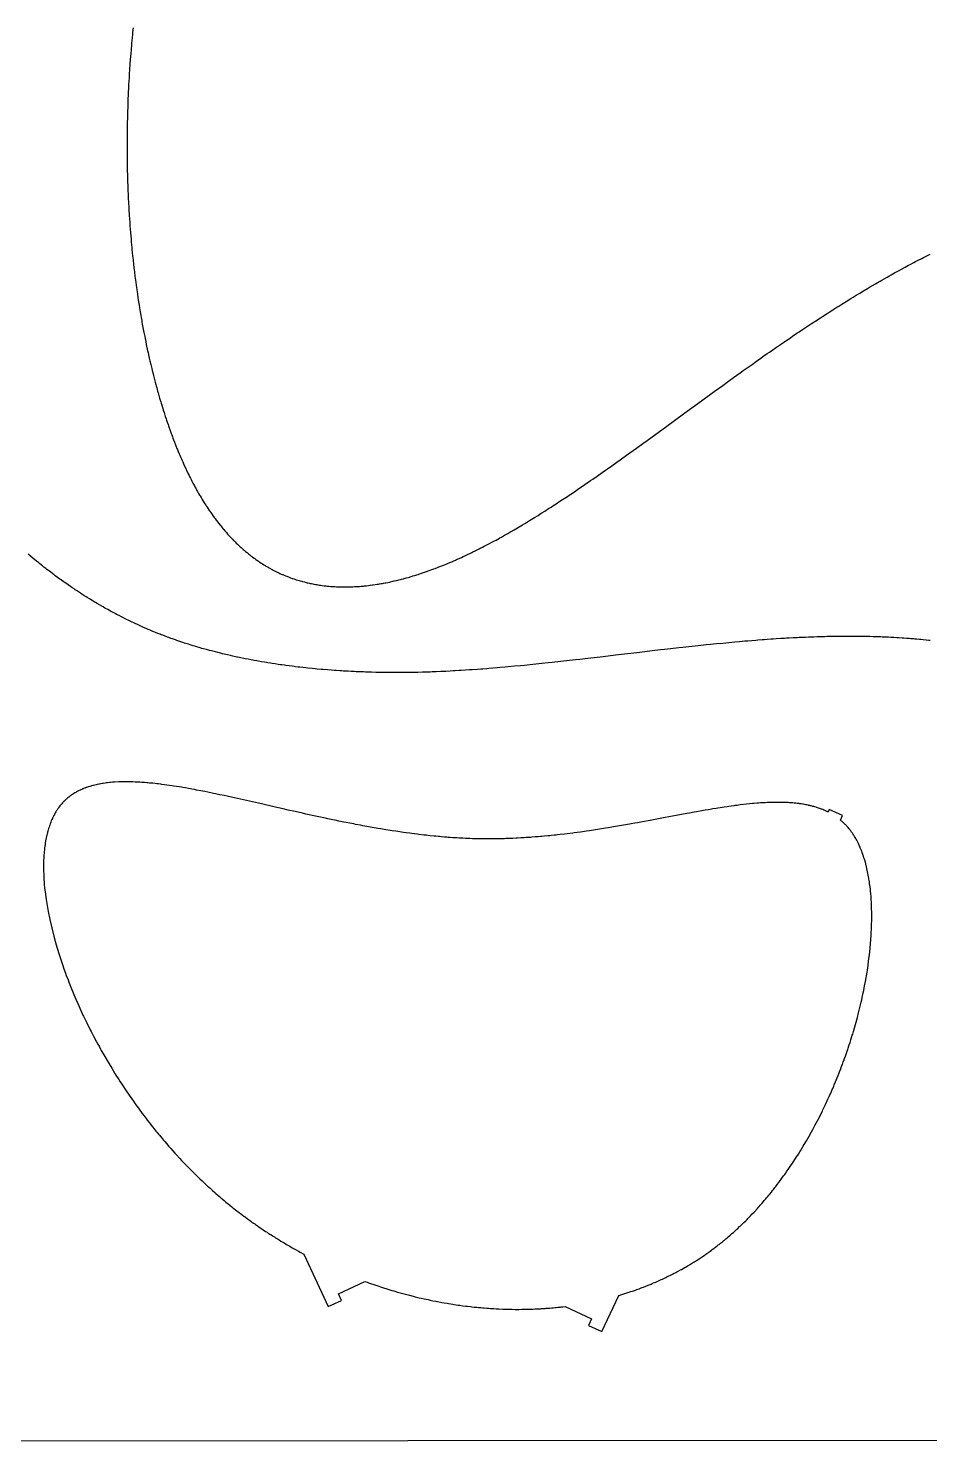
# Model space of a CAD drawing. Header units: metres. Extents: x -17 to 108, y -1 to 249.
# Drawn here: x 8.8 to 45.7, y 52 to 109.9 of the extents above; entities that cross this region are included whole.
import ezdxf

# ---------------------------------------------------------------- set-up
doc = ezdxf.new("R2010")
doc.units = ezdxf.units.M
doc.header["$MEASUREMENT"] = 0

msp = doc.modelspace()

# ---------------------------------------------------------------- linework, layer by layer
at = {"flags": 128}
for points in [[(13.078113, 109.944087), (13.070889, 109.872305), (13.056755, 109.728684), (13.049844, 109.656846), (13.039674, 109.549053), (13.02648, 109.405264), (13.02004, 109.333341), (13.010577, 109.225421), (12.996827, 109.063462), (12.981221, 108.871387), (12.9737, 108.775299), (12.962771, 108.631103), (12.952267, 108.486831), (12.947175, 108.414667), (12.93731, 108.27028), (12.932537, 108.198058), (12.92558, 108.089689), (12.916678, 107.94513), (12.912388, 107.872822), (12.906155, 107.764323), (12.897261, 107.601493), (12.888218, 107.42448), (12.88394, 107.33593), (12.877828, 107.20305), (12.869349, 107.003607), (12.861699, 106.804015), (12.858187, 106.704162), (12.85179, 106.504346), (12.848906, 106.404381), (12.844976, 106.254363), (12.840475, 106.054206), (12.838543, 105.95407), (12.836044, 105.803795), (12.834026, 105.653434), (12.833197, 105.578221), (12.832749, 105.532059), (12.831657, 105.390235), (12.831273, 105.319337), (12.830901, 105.213008), (12.830799, 105.053552), (12.831249, 104.894143), (12.83168, 104.814456), (12.832958, 104.655118), (12.833805, 104.575466), (12.835335, 104.456011), (12.837863, 104.296778), (12.839336, 104.21718), (12.841807, 104.097804), (12.846104, 103.918791), (12.851563, 103.724882), (12.854607, 103.627953), (12.859567, 103.482595), (12.865001, 103.337276), (12.867897, 103.264632), (12.874048, 103.119374), (12.877302, 103.046761), (12.882409, 102.937859), (12.889641, 102.792693), (12.893437, 102.720126), (12.899359, 102.611294), (12.908755, 102.448089), (12.917625, 102.303062), (12.922243, 102.230565), (12.929401, 102.121838), (12.940659, 101.958791), (12.952543, 101.795798), (12.958722, 101.714322), (12.974, 101.521246), (12.981975, 101.424737), (12.994359, 101.280009), (13.007252, 101.135324), (13.01389, 101.062997), (13.027553, 100.918378), (13.034578, 100.846085), (13.045359, 100.737665), (13.06019, 100.593145), (13.067802, 100.520902), (13.079466, 100.412557), (13.097521, 100.250088), (13.114134, 100.105719), (13.122641, 100.033552), (13.135655, 99.925323), (13.155747, 99.763027), (13.176531, 99.60079), (13.187184, 99.519693), (13.206555, 99.375559), (13.21645, 99.303509), (13.231556, 99.195457), (13.254811, 99.03343), (13.278787, 98.871464), (13.291048, 98.790504), (13.313299, 98.646614), (13.324644, 98.574688), (13.341936, 98.466822), (13.368501, 98.305075), (13.395824, 98.143393), (13.409773, 98.062576), (13.431059, 97.941382), (13.441866, 97.880799), (13.458284, 97.789941), (13.483378, 97.653696), (13.509041, 97.5175), (13.522087, 97.449422), (13.554457, 97.283713), (13.570953, 97.200957), (13.596089, 97.076946), (13.621699, 96.953086), (13.634684, 96.891212), (13.661014, 96.76758), (13.674361, 96.705821), (13.694609, 96.613254), (13.726282, 96.471101), (13.742366, 96.400102), (13.766803, 96.293703), (13.804168, 96.134329), (13.829555, 96.02823), (13.842394, 95.975226), (13.861833, 95.895778), (13.896937, 95.754709), (13.914752, 95.684258), (13.941808, 95.578687), (13.969268, 95.473243), (13.983151, 95.420569), (14.011224, 95.31532), (14.025417, 95.262744), (14.0469, 95.183942), (14.085679, 95.044035), (14.105353, 94.974171), (14.135223, 94.86949), (14.165531, 94.764946), (14.18085, 94.712727), (14.211823, 94.608394), (14.227479, 94.55628), (14.251175, 94.478178), (14.293939, 94.339531), (14.315631, 94.270305), (14.348564, 94.166592), (14.381976, 94.06303), (14.398864, 94.011306), (14.433009, 93.907976), (14.450268, 93.856369), (14.47639, 93.779034), (14.511665, 93.676061), (14.529495, 93.624635), (14.556485, 93.547574), (14.59753, 93.432159), (14.639259, 93.31696), (14.660384, 93.259444), (14.694128, 93.168667), (14.711168, 93.123332), (14.73694, 93.055396), (14.776086, 92.953647), (14.815827, 92.852085), (14.835925, 92.801376), (14.876582, 92.700104), (14.897145, 92.649543), (14.928286, 92.573794), (14.97037, 92.472973), (14.991658, 92.42264), (15.023901, 92.34724), (15.056525, 92.27196), (15.072981, 92.234365), (15.11114, 92.148154), (15.130416, 92.105111), (15.159578, 92.040624), (15.203892, 91.944075), (15.248904, 91.847746), (15.271677, 91.799666), (15.317767, 91.703678), (15.317767, 91.703678), (15.341088, 91.655772), (15.376421, 91.584023), (15.410567, 91.515619), (15.427771, 91.481501), (15.453741, 91.430429), (15.493071, 91.35406), (15.532857, 91.277983), (15.552923, 91.240055), (15.593407, 91.164425), (15.613826, 91.126724), (15.644678, 91.070315), (15.680112, 91.006347), (15.697962, 90.974449), (15.724906, 90.92671), (15.765705, 90.855347), (15.80697, 90.784283), (15.82778, 90.748866), (15.865072, 90.68609), (15.88386, 90.654794), (15.912225, 90.607966), (15.955183, 90.537989), (15.998644, 90.468334), (16.020565, 90.433629), (16.059854, 90.372135), (16.079653, 90.341488), (16.109546, 90.295641), (16.15483, 90.227156), (16.200656, 90.159019), (16.223775, 90.125082), (16.265219, 90.064971), (16.286108, 90.035022), (16.317652, 89.990235), (16.365449, 89.923362), (16.413832, 89.856866), (16.438247, 89.823761), (16.48294, 89.763928), (16.505476, 89.734133), (16.539518, 89.689594), (16.591126, 89.623135), (16.643401, 89.557103), (16.669792, 89.52425), (16.72309, 89.458873), (16.75, 89.426353), (16.790697, 89.377783), (16.798215, 89.368891), (16.84398, 89.315292), (16.867005, 89.288668), (16.901723, 89.248953), (16.954208, 89.18988), (17.007187, 89.131414), (17.033864, 89.10241), (17.087593, 89.044864), (17.114648, 89.016324), (17.155469, 88.973807), (17.200677, 88.927476), (17.223413, 88.904472), (17.257683, 88.87017), (17.309463, 88.819178), (17.361699, 88.768743), (17.38799, 88.743737), (17.440917, 88.694151), (17.467556, 88.669572), (17.507734, 88.632973), (17.561718, 88.584681), (17.588888, 88.560755), (17.629869, 88.52514), (17.671122, 88.489859), (17.69185, 88.472343), (17.747463, 88.426048), (17.775454, 88.403127), (17.817672, 88.36903), (17.860172, 88.335277), (17.881528, 88.318531), (17.924452, 88.2853), (17.946022, 88.268815), (17.978512, 88.244255), (18.036672, 88.201084), (18.065947, 88.179736), (18.110104, 88.148016), (18.154557, 88.116658), (18.176895, 88.101116), (18.221796, 88.070307), (18.24436, 88.055042), (18.278347, 88.032317), (18.326471, 88.00069), (18.350661, 87.985034), (18.387108, 87.961747), (18.442143, 87.927264), (18.49762, 87.893323), (18.525525, 87.876558), (18.581673, 87.843439), (18.609917, 87.827088), (18.652495, 87.802822), (18.709667, 87.770959), (18.738426, 87.75524), (18.781782, 87.731928), (18.825401, 87.708938), (18.84731, 87.697565), (18.852508, 87.694883), (18.879686, 87.680969), (18.934175, 87.653601), (18.988842, 87.626846), (19.025385, 87.609349), (19.049791, 87.597835), (19.098708, 87.575167), (19.153905, 87.550238), (19.190801, 87.533954), (19.215442, 87.523247), (19.264826, 87.502189), (19.301955, 87.486706), (19.32675, 87.476532), (19.376444, 87.456538), (19.401341, 87.446717), (19.45124, 87.427427), (19.501273, 87.408604), (19.534705, 87.396315), (19.601747, 87.372356), (19.627486, 87.363399), (19.679069, 87.345845), (19.730792, 87.328772), (19.765351, 87.317656), (19.834654, 87.296061), (19.886792, 87.28042), (19.921628, 87.270257), (19.991482, 87.250561), (20.0265, 87.241027), (20.096719, 87.222586), (20.167179, 87.204977), (20.214287, 87.193699), (20.245751, 87.186384), (20.308821, 87.172243), (20.335902, 87.166382), (20.390168, 87.155019), (20.444571, 87.144129), (20.480916, 87.137132), (20.553789, 87.123766), (20.608604, 87.11429), (20.645222, 87.108233), (20.71864, 87.096742), (20.755439, 87.091306), (20.829217, 87.081053), (20.903234, 87.071622), (20.952712, 87.065789), (20.985755, 87.062102), (21.051982, 87.055209), (21.063606, 87.054067), (21.102345, 87.050408), (21.179771, 87.043759), (21.257132, 87.037993), (21.30867, 87.034632), (21.343012, 87.032603), (21.41166, 87.02905), (21.452824, 87.027237), (21.480258, 87.02616), (21.535101, 87.024319), (21.562511, 87.023555), (21.617308, 87.022334), (21.672075, 87.02152), (21.70857, 87.021202), (21.781519, 87.021096), (21.82253, 87.021345), (21.904503, 87.022501), (21.986411, 87.024522), (22.040981, 87.026343), (22.077346, 87.027765), (22.150038, 87.031105), (22.190906, 87.033271), (22.272596, 87.038214), (22.354226, 87.043964), (22.408613, 87.04824), (22.444856, 87.051285), (22.517309, 87.057836), (22.558043, 87.06179), (22.639469, 87.070269), (22.720839, 87.079503), (22.775055, 87.086073), (22.811185, 87.090635), (22.883413, 87.100192), (22.924023, 87.105819), (23.005201, 87.117611), (23.086327, 87.13011), (23.140382, 87.138832), (23.176406, 87.144817), (23.248424, 87.157195), (23.301567, 87.166678), (23.336983, 87.173162), (23.407788, 87.186513), (23.443176, 87.19338), (23.513925, 87.20749), (23.584636, 87.2221), (23.631757, 87.232114), (23.72595, 87.252794), (23.737299, 87.255344), (23.783909, 87.265952), (23.876893, 87.287746), (23.969569, 87.310299), (24.031186, 87.325747), (24.072191, 87.336227), (24.072191, 87.336227), (24.154026, 87.357614), (24.193756, 87.368222), (24.273055, 87.389832), (24.352145, 87.411961), (24.404756, 87.426996), (24.43978, 87.437144), (24.509708, 87.457735), (24.548974, 87.469489), (24.627357, 87.49336), (24.705546, 87.517711), (24.757565, 87.534208), (24.861353, 87.567822), (24.900188, 87.580637), (24.977721, 87.606607), (25.055072, 87.633023), (25.106541, 87.650879), (25.209244, 87.687168), (25.247679, 87.700972), (25.324419, 87.728898), (25.400989, 87.757242), (25.451944, 87.776367), (25.553633, 87.815158), (25.610706, 87.837292), (25.648704, 87.852172), (25.724583, 87.882224), (25.762463, 87.897395), (25.838108, 87.928024), (25.9136, 87.959028), (25.963845, 87.979903), (26.064139, 88.022137), (26.139191, 88.05423), (26.189146, 88.07582), (26.288869, 88.119462), (26.338639, 88.141509), (26.437998, 88.186051), (26.537121, 88.231175), (26.603074, 88.261575), (26.646987, 88.28198), (26.734679, 88.323118), (26.808534, 88.358163), (26.857703, 88.381693), (26.955881, 88.429149), (27.004891, 88.453071), (27.102756, 88.501299), (27.200418, 88.550027), (27.265416, 88.582785), (27.308699, 88.604743), (27.395152, 88.648941), (27.472529, 88.688877), (27.524047, 88.715663), (27.626929, 88.769619), (27.678294, 88.796785), (27.780872, 88.851488), (27.883255, 88.906674), (27.951403, 88.943727), (28.087449, 89.018448), (28.107678, 89.029642), (28.172789, 89.065821), (28.302697, 89.138661), (28.432194, 89.212128), (28.518305, 89.261444), (28.575616, 89.294467), (28.690013, 89.360859), (28.760871, 89.402294), (28.902257, 89.485668), (29.043217, 89.569695), (29.13696, 89.626065), (29.199357, 89.663796), (29.323918, 89.739616), (29.39385, 89.782467), (29.533437, 89.868597), (29.672663, 89.95528), (29.765286, 90.013365), (29.826951, 90.052216), (29.950086, 90.13022), (30.105566, 90.229498), (30.209001, 90.296016), (30.277865, 90.340505), (30.415374, 90.429817), (30.569736, 90.530807), (30.672453, 90.598426), (30.740849, 90.643631), (30.877449, 90.734335), (30.945655, 90.77983), (31.081887, 90.871099), (31.217884, 90.962726), (31.308423, 91.024004), (31.489211, 91.147004), (31.692157, 91.286052), (31.827208, 91.379128), (31.917138, 91.441338), (32.096759, 91.566125), (32.29847, 91.707066), (32.432743, 91.801333), (32.522174, 91.864308), (32.700842, 91.990553), (32.901554, 92.133023), (33.035204, 92.228246), (33.302154, 92.419225), (33.435469, 92.51496), (33.701812, 92.70687), (33.967816, 92.899299), (34.14499, 93.027834), (34.499017, 93.285394), (34.896913, 93.575737), (35.692122, 94.157318), (36.222343, 94.544912), (36.487616, 94.73846), (36.885855, 95.028279), (37.240286, 95.285221), (37.41769, 95.413402), (37.68407, 95.605255), (37.950816, 95.796548), (38.08434, 95.891964), (38.321984, 96.061179), (38.440944, 96.145577), (38.619565, 96.271895), (38.798415, 96.397862), (38.887929, 96.460708), (39.067146, 96.586113), (39.156852, 96.648668), (39.291536, 96.742306), (39.451362, 96.852977), (39.53136, 96.908183), (39.651465, 96.990826), (39.831875, 97.114405), (40.012598, 97.237504), (40.10308, 97.298868), (40.284295, 97.421214), (40.37503, 97.48219), (40.511298, 97.573403), (40.673062, 97.681107), (40.754053, 97.734792), (40.875679, 97.815106), (41.058438, 97.935086), (41.241592, 98.054462), (41.333321, 98.113917), (41.51709, 98.23235), (41.609134, 98.291324), (41.747401, 98.379474), (41.911595, 98.483456), (41.993825, 98.535244), (42.117339, 98.612666), (42.302998, 98.728205), (42.489133, 98.843015), (42.582382, 98.900141), (42.706907, 98.976015), (42.769253, 99.013824), (42.862878, 99.070377), (43.003554, 99.154837), (43.170662, 99.254357), (43.254372, 99.303877), (43.380136, 99.377853), (43.506142, 99.451459), (43.569237, 99.488121), (43.695612, 99.561161), (43.758893, 99.597538), (43.853933, 99.651922), (43.980876, 99.724093), (44.044445, 99.76003), (44.139919, 99.813749), (44.283407, 99.893904), (44.41005, 99.964065), (44.473471, 99.998995), (44.568726, 100.051197), (44.711894, 100.129066), (44.855406, 100.206407), (44.927293, 100.244877), (45.071331, 100.321413), (45.143483, 100.359476), (45.25188, 100.416314), (45.396726, 100.491612), (45.469286, 100.529051), (45.578299, 100.584944), (45.742213, 100.668181)], [(45.743097, 84.822529), (45.687, 84.828533), (45.574814, 84.840186), (45.448619, 84.852737), (45.364497, 84.860778), (45.30842, 84.865995), (45.196274, 84.876088), (45.112172, 84.88336), (45.056107, 84.888068), (44.943987, 84.89715), (44.887932, 84.901526), (44.775828, 84.909948), (44.663736, 84.917937), (44.589014, 84.923024), (44.439585, 84.932632), (44.37655, 84.936461), (44.250491, 84.943725), (44.124445, 84.950466), (44.040421, 84.954673), (43.984409, 84.95735), (43.872392, 84.962405), (43.777886, 84.966359), (43.714886, 84.968838), (43.588895, 84.973423), (43.525904, 84.975531), (43.399932, 84.979378), (43.273973, 84.982739), (43.190007, 84.984713), (43.022091, 84.988026), (42.896168, 84.989961), (42.812226, 84.990994), (42.644358, 84.992452), (42.560431, 84.992882), (42.392593, 84.993154), (42.224775, 84.992659), (42.112906, 84.991912), (42.038332, 84.991231), (41.889195, 84.98944), (41.763372, 84.987491), (41.679495, 84.985972), (41.511755, 84.982417), (41.427892, 84.980386), (41.260177, 84.975826), (41.09248, 84.970617), (40.98069, 84.966791), (40.906168, 84.964087), (40.757133, 84.958316), (40.631394, 84.953078), (40.547572, 84.949402), (40.379941, 84.941617), (40.296131, 84.937511), (40.128521, 84.928885), (39.960924, 84.919717), (39.849201, 84.913311), (39.774722, 84.908913), (39.625772, 84.899817), (39.437272, 84.887744), (39.311613, 84.879358), (39.227845, 84.87362), (39.060317, 84.8618), (38.934678, 84.852641), (38.850922, 84.846398), (38.683419, 84.833592), (38.599672, 84.827033), (38.432185, 84.813609), (38.264708, 84.79979), (38.153062, 84.790365), (37.929783, 84.771024), (37.741404, 84.754215), (37.615824, 84.74277), (37.364678, 84.719329), (37.239112, 84.707345), (36.987992, 84.682874), (36.736889, 84.657771), (36.569495, 84.640706), (36.457903, 84.62919), (36.234726, 84.605842), (36.109194, 84.592531), (35.858139, 84.565555), (35.607095, 84.538136), (35.439738, 84.519632), (35.105036, 84.482138), (34.85402, 84.45364), (34.686679, 84.434483), (34.352007, 84.395844), (33.850014, 84.337247), (32.846059, 84.218914), (32.344082, 84.159811), (32.093092, 84.130412), (31.716603, 84.086612), (31.381943, 84.048073), (31.214611, 84.028974), (30.963611, 84.000572), (30.587105, 83.958602), (30.252426, 83.922031), (30.085083, 83.904038), (29.834066, 83.87745), (29.583044, 83.85138), (29.45753, 83.838552), (29.234392, 83.816112), (29.122822, 83.805075), (28.955463, 83.788758), (28.70442, 83.76485), (28.453371, 83.741663), (28.327843, 83.730354), (28.104678, 83.710741), (27.993093, 83.70118), (27.825713, 83.687158), (27.658329, 83.673533), (27.574635, 83.666873), (27.407245, 83.653872), (27.323549, 83.647533), (27.198002, 83.638232), (26.974801, 83.622334), (26.863198, 83.6147), (26.695789, 83.603657), (26.528376, 83.593121), (26.444667, 83.588048), (26.277246, 83.578303), (26.193533, 83.573635), (26.067962, 83.566896), (25.900529, 83.558412), (25.81681, 83.55439), (25.691229, 83.54864), (25.502852, 83.540666), (25.335399, 83.534254), (25.25167, 83.531294), (25.126074, 83.527169), (24.937672, 83.521707), (24.751588, 83.517189), (24.658543, 83.515261), (24.518972, 83.512782), (24.379395, 83.510802), (24.309605, 83.509999), (24.170022, 83.508771), (24.100228, 83.508346), (23.995536, 83.507945), (23.855941, 83.507853), (23.786142, 83.507997), (23.681442, 83.508453), (23.524385, 83.509675), (23.375467, 83.511433), (23.301006, 83.512533), (23.189311, 83.514459), (23.021763, 83.517973), (23.021763, 83.517973), (22.854208, 83.522243), (22.770428, 83.524664), (22.602862, 83.53008), (22.519076, 83.533076), (22.393394, 83.537934), (22.225811, 83.545093), (22.142017, 83.548966), (22.016322, 83.555147), (21.890623, 83.561776), (21.827772, 83.56526), (21.702066, 83.572567), (21.639212, 83.576392), (21.544928, 83.582344), (21.395932, 83.592278), (21.321431, 83.597491), (21.209677, 83.605619), (21.04204, 83.618513), (20.874394, 83.63226), (20.790568, 83.639457), (20.62291, 83.654504), (20.539078, 83.662358), (20.413326, 83.674554), (20.245649, 83.6916), (20.161807, 83.700463), (20.03604, 83.714187), (19.910268, 83.728434), (19.84738, 83.735754), (19.735576, 83.749097), (19.679673, 83.755927), (19.595816, 83.766372), (19.470026, 83.782494), (19.344231, 83.799167), (19.281332, 83.807712), (19.169507, 83.823251), (19.113593, 83.831188), (19.02972, 83.843306), (18.903906, 83.861965), (18.778087, 83.881208), (18.715175, 83.891052), (18.603328, 83.908921), (18.547403, 83.918034), (18.463513, 83.931929), (18.337673, 83.953285), (18.211828, 83.975264), (18.148903, 83.98649), (18.044025, 84.005555), (17.991584, 84.015256), (17.912921, 84.030018), (17.794922, 84.052644), (17.676917, 84.075856), (17.617913, 84.087684), (17.499899, 84.111791), (17.44089, 84.124072), (17.352373, 84.142781), (17.334671, 84.146565), (17.218235, 84.171797), (17.160105, 84.184623), (17.073018, 84.204126), (16.942636, 84.233981), (16.812554, 84.264562), (16.747627, 84.280128), (16.618003, 84.311815), (16.553306, 84.327939), (16.456407, 84.352477), (16.346372, 84.380914), (16.29144, 84.395341), (16.209152, 84.417245), (16.085965, 84.450697), (15.963077, 84.484872), (15.901746, 84.502233), (15.792902, 84.533552), (15.73857, 84.549431), (15.657187, 84.573527), (15.535372, 84.610299), (15.413872, 84.647833), (15.353241, 84.666889), (15.245651, 84.701246), (15.191952, 84.718656), (15.111524, 84.745064), (14.991157, 84.78534), (14.871123, 84.826422), (14.811232, 84.847268), (14.691704, 84.889578), (14.632069, 84.911044), (14.542779, 84.943635), (14.493257, 84.961945), (14.394396, 84.999006), (14.295776, 85.036651), (14.230164, 85.062073), (14.186482, 85.079165), (14.099262, 85.113696), (14.001366, 85.153094), (13.936236, 85.179683), (13.892876, 85.197554), (13.806297, 85.233639), (13.741488, 85.261005), (13.698342, 85.279393), (13.612191, 85.316514), (13.569187, 85.335246), (13.483321, 85.373055), (13.397644, 85.411324), (13.340632, 85.43709), (13.226859, 85.489235), (13.188537, 85.507018), (13.112007, 85.542861), (13.03563, 85.579074), (12.984797, 85.603422), (12.883335, 85.65261), (12.807416, 85.689931), (12.756888, 85.715017), (12.656034, 85.76568), (12.605709, 85.791256), (12.50526, 85.842898), (12.405081, 85.895193), (12.338445, 85.930418), (12.294087, 85.954062), (12.20553, 86.001735), (12.1496, 86.032168), (12.037993, 86.09365), (11.926725, 86.15595), (11.852734, 86.197937), (11.803489, 86.22613), (11.7052, 86.282999), (11.603544, 86.342657), (11.535932, 86.382812), (11.490927, 86.409752), (11.401086, 86.464039), (11.333852, 86.50511), (11.289099, 86.532659), (11.199761, 86.588164), (11.155175, 86.616118), (11.06617, 86.672431), (10.977387, 86.729281), (10.918322, 86.76748), (10.878999, 86.793077), (10.800484, 86.844589), (10.785346, 86.854583), (10.711484, 86.90363), (10.662384, 86.936499), (10.564521, 87.002642), (10.515757, 87.035916), (10.418561, 87.102864), (10.321806, 87.170343), (10.257546, 87.215622), (10.214813, 87.245937), (10.129603, 87.306876), (10.081821, 87.341334), (9.986578, 87.410636), (9.891758, 87.480448), (9.828778, 87.52727), (9.786895, 87.55861), (9.703374, 87.621585), (9.609802, 87.692901), (9.547648, 87.740718), (9.506312, 87.772718), (9.423879, 87.837004), (9.362263, 87.88547), (9.321283, 87.917899), (9.23956, 87.98304), (9.198814, 88.015752), (9.117555, 88.081453), (9.036603, 88.147525), (8.982804, 88.191776), (8.875609, 88.280764), (8.77741, 88.363239)], [(20.069692, 59.671181), (21.075526, 57.514163), (21.619311, 57.767734), (21.492526, 58.039626), (22.580095, 58.546768), (22.668781, 58.514524), (22.727966, 58.493276), (22.846481, 58.451371), (22.905808, 58.430716), (23.0246, 58.390001), (23.143569, 58.350081), (23.222976, 58.32391), (23.38201, 58.272633), (23.441721, 58.253771), (23.561257, 58.216647), (23.680941, 58.180326), (23.760809, 58.156559), (23.920725, 58.110099), (24.08087, 58.065075), (24.401782, 57.979354), (24.562518, 57.938663), (24.64295, 57.918863), (24.803931, 57.880353), (24.884476, 57.861645), (25.005358, 57.834267), (25.166641, 57.799045), (25.247324, 57.781985), (25.368396, 57.757082), (25.489519, 57.733009), (25.550097, 57.721283), (25.671284, 57.698455), (25.731891, 57.687354), (25.822815, 57.671092), (25.944071, 57.650141), (26.004707, 57.639979), (26.095668, 57.625128), (26.186635, 57.61075), (26.232121, 57.603737), (26.39385, 57.579763), (26.474713, 57.568338), (26.596, 57.551904), (26.717272, 57.536316), (26.777901, 57.528839), (26.899139, 57.514523), (26.959747, 57.507683), (27.050642, 57.497823), (27.171802, 57.485422), (27.232365, 57.479542), (27.323187, 57.471122), (27.413978, 57.463184), (27.459362, 57.459396), (27.580342, 57.449884), (27.640808, 57.44545), (27.731472, 57.439204), (27.822095, 57.433442), (27.867389, 57.430743), (27.957943, 57.425709), (28.003202, 57.423375), (28.071066, 57.420102), (28.231808, 57.41344), (28.312113, 57.410688), (28.43248, 57.407286), (28.552734, 57.404755), (28.612817, 57.403817), (28.73289, 57.402598), (28.792879, 57.402317), (28.882799, 57.402306), (29.002573, 57.403061), (29.062406, 57.403768), (29.152087, 57.405242), (29.241682, 57.407212), (29.286447, 57.408383), (29.405711, 57.412115), (29.465281, 57.414313), (29.554556, 57.418025), (29.643734, 57.422238), (29.688286, 57.424531), (29.777312, 57.429494), (29.821787, 57.432163), (29.888449, 57.436403), (29.967377, 57.441793), (30.006808, 57.444637), (30.065914, 57.449089), (30.154478, 57.456188), (30.242926, 57.463791), (30.287106, 57.467782), (30.375375, 57.476142), (30.419464, 57.480513), (30.485539, 57.487306), (30.573528, 57.496806), (30.617474, 57.501747), (30.683333, 57.509397), (30.78198, 57.521408), (31.86955, 57.014266), (31.742764, 56.742373), (32.286549, 56.488802), (32.978505, 57.972707), (33.146157, 58.022812), (33.229662, 58.048675), (33.312949, 58.075077), (33.35451, 58.088482), (33.437466, 58.115697), (33.478859, 58.129508), (33.540844, 58.150479), (33.623289, 58.178915), (33.664426, 58.193338), (33.726021, 58.215226), (33.818167, 58.248634), (33.899822, 58.27891), (33.940559, 58.294253), (34.001552, 58.317524), (34.092782, 58.353008), (34.183701, 58.389186), (34.229041, 58.407536), (34.309449, 58.440587), (34.349558, 58.457318), (34.409601, 58.482674), (34.499392, 58.52129), (34.588853, 58.560604), (34.633458, 58.580524), (34.722415, 58.620889), (34.766766, 58.641334), (34.833132, 58.672331), (34.911535, 58.70958), (34.950634, 58.728413), (35.009151, 58.756924), (35.096632, 58.800277), (35.183755, 58.844336), (35.227181, 58.866631), (35.31376, 58.911752), (35.356912, 58.934577), (35.421466, 58.969149), (35.507212, 59.015865), (35.549944, 59.03949), (35.613864, 59.07526), (35.677569, 59.111432), (35.709341, 59.129668), (35.784434, 59.173295), (35.821865, 59.19532), (35.877867, 59.228623), (35.961541, 59.279173), (36.044816, 59.330441), (36.086303, 59.356343), (36.168974, 59.408688), (36.210156, 59.43513), (36.271737, 59.47513), (36.353484, 59.529095), (36.394201, 59.556348), (36.45508, 59.597565), (36.515721, 59.63919), (36.545952, 59.660155), (36.626275, 59.71656), (36.666274, 59.745034), (36.726071, 59.788086), (36.785623, 59.831547), (36.815307, 59.853431), (36.874488, 59.897505), (36.903985, 59.919696), (36.948113, 59.953175), (37.016101, 60.00542), (37.061238, 60.040555), (37.091246, 60.064112), (37.15106, 60.111548), (37.195745, 60.147404), (37.225451, 60.17144), (37.284661, 60.219827), (37.314165, 60.244176), (37.372972, 60.293187), (37.431509, 60.342608), (37.470384, 60.375783), (37.547774, 60.442672), (37.591095, 60.480611), (37.619891, 60.506028), (37.67728, 60.557159), (37.705873, 60.582872), (37.762856, 60.634592), (37.819568, 60.686699), (37.857225, 60.72165), (37.932176, 60.792062), (37.960158, 60.818639), (38.015918, 60.872075), (38.071406, 60.925883), (38.108246, 60.96196), (38.181562, 61.034601), (38.236231, 61.089503), (38.272524, 61.126304), (38.344746, 61.200378), (38.380674, 61.237649), (38.452165, 61.312655), (38.523167, 61.388272), (38.663703, 61.541305), (38.702876, 61.584771), (38.728905, 61.61385), (38.780755, 61.672252), (38.806577, 61.701574), (38.858013, 61.760458), (38.909171, 61.819657), (38.943123, 61.859298), (39.010657, 61.938992), (39.010657, 61.938992), (39.035855, 61.969018), (39.086043, 62.029297), (39.135952, 62.089877), (39.16907, 62.130428), (39.234935, 62.211923), (39.284008, 62.273384), (39.316569, 62.314516), (39.381317, 62.397159), (39.413504, 62.438668), (39.477506, 62.522053), (39.541009, 62.605922), (39.666517, 62.775079), (39.736236, 62.871042), (39.782364, 62.935333), (39.812958, 62.978333), (39.873771, 63.064662), (39.919051, 63.129691), (39.94908, 63.173177), (40.008761, 63.260463), (40.038412, 63.304261), (40.097337, 63.392162), (40.155756, 63.480463), (40.271077, 63.65823), (40.313799, 63.725282), (40.342123, 63.770099), (40.398388, 63.860005), (40.42633, 63.905091), (40.481832, 63.995528), (40.536824, 64.086307), (40.645278, 64.268862), (40.672072, 64.314703), (40.725276, 64.406618), (40.777967, 64.498838), (40.881809, 64.684163), (40.932959, 64.777251), (41.033712, 64.964234), (41.1324, 65.15224), (41.323555, 65.531051), (41.349769, 65.584597), (41.401704, 65.691878), (41.452978, 65.799402), (41.486793, 65.871213), (41.509173, 65.919142), (41.553542, 66.015128), (41.60283, 66.123307), (41.63532, 66.195535), (41.656816, 66.243734), (41.699414, 66.340237), (41.731017, 66.412703), (41.751921, 66.461055), (41.793334, 66.55785), (41.813843, 66.606292), (41.854465, 66.703258), (41.894558, 66.800328), (41.973157, 66.994746), (42.016436, 67.104249), (42.044916, 67.1773), (42.063736, 67.226021), (42.100977, 67.323505), (42.128559, 67.396652), (42.14678, 67.445431), (42.182822, 67.543017), (42.200642, 67.591823), (42.235883, 67.689453), (42.270588, 67.787103), (42.33839, 67.982426), (42.363262, 68.05567), (42.379676, 68.104496), (42.412099, 68.202134), (42.428108, 68.250944), (42.459724, 68.348542), (42.490799, 68.446103), (42.551328, 68.641079), (42.566122, 68.689786), (42.595304, 68.787151), (42.623943, 68.884441), (42.679591, 69.078763), (42.706598, 69.175778), (42.758976, 69.369476), (42.809168, 69.562674), (42.902972, 69.947305), (42.914079, 69.995198), (42.93588, 70.090848), (42.957129, 70.186311), (42.997971, 70.376641), (43.017561, 70.471491), (43.05508, 70.660521), (43.090377, 70.8486), (43.154284, 71.22164), (43.168864, 71.314201), (43.196343, 71.498428), (43.221576, 71.681404), (43.265285, 72.043334), (43.325523, 72.749244), (43.341969, 73.092155), (43.349241, 73.427657), (43.349425, 73.592462), (43.34286, 73.915849), (43.336101, 74.074296), (43.327017, 74.23049), (43.321602, 74.307722), (43.309021, 74.460411), (43.301854, 74.535853), (43.294102, 74.610681), (43.290007, 74.647862), (43.272158, 74.795013), (43.262353, 74.867629), (43.25196, 74.939593), (43.246543, 74.975329), (43.235266, 75.046302), (43.229406, 75.081537), (43.220341, 75.134072), (43.166372, 75.407692), (43.135831, 75.540242), (43.102912, 75.669863), (43.085559, 75.733554), (43.049063, 75.858655), (43.029919, 75.920049), (43.010176, 75.98066), (43.00008, 76.01067), (42.958195, 76.12871), (42.936352, 76.186517), (42.913908, 76.243504), (42.90246, 76.271688), (42.879112, 76.327429), (42.867212, 76.354985), (42.849079, 76.395922), (42.799063, 76.502738), (42.773147, 76.554847), (42.746625, 76.606081), (42.733137, 76.631367), (42.705705, 76.68127), (42.691761, 76.705886), (42.670561, 76.742386), (42.641761, 76.790259), (42.627133, 76.813853), (42.604905, 76.848811), (42.582334, 76.883248), (42.57092, 76.90027), (42.554447, 76.924385), (42.543368, 76.940313), (42.520976, 76.971812), (42.509664, 76.987384), (42.486808, 77.018175), (42.463643, 77.048497), (42.448029, 77.068453), (42.437543, 77.081642), (42.416391, 77.107746), (42.404386, 77.122269), (42.380148, 77.150971), (42.355605, 77.179216), (42.339075, 77.197793), (42.32798, 77.210066), (42.30561, 77.234345), (42.28016, 77.261234), (42.263025, 77.278912), (42.251528, 77.290587), (42.228357, 77.313675), (42.210823, 77.330762), (42.199061, 77.342044), (42.175359, 77.36435), (42.163419, 77.375373), (42.139366, 77.397162), (42.115078, 77.418609), (42.098757, 77.432718), (42.065804, 77.460484), (42.150675, 77.642489), (41.60689, 77.89606), (41.55766, 77.790486), (41.523849, 77.807156), (41.501146, 77.818045), (41.455351, 77.839294), (41.432259, 77.849653), (41.385691, 77.869849), (41.33861, 77.889351), (41.306938, 77.90197), (41.285699, 77.910214), (41.242919, 77.9263), (41.218679, 77.935115), (41.169823, 77.952242), (41.120464, 77.968706), (41.087281, 77.979316), (41.065036, 77.986229), (41.020251, 77.99967), (40.969401, 78.014183), (40.935228, 78.023505), (40.912324, 78.029563), (40.866227, 78.041307), (40.831402, 78.049791), (40.808065, 78.055294), (40.761104, 78.065937), (40.73748, 78.071077), (40.689947, 78.080998), (40.642036, 78.090444), (40.545083, 78.10793), (40.517545, 78.112514), (40.462116, 78.121248), (40.406217, 78.129409), (40.406217, 78.129409), (40.368691, 78.134534), (40.343559, 78.137812), (40.29302, 78.144037), (40.235727, 78.150518), (40.197276, 78.154535), (40.171529, 78.157079), (40.119764, 78.161848), (40.080704, 78.165147), (40.054553, 78.167216), (40.001981, 78.171044), (39.975561, 78.172803), (39.922457, 78.176016), (39.868999, 78.178825), (39.76103, 78.183251), (39.699684, 78.185053), (39.658543, 78.185984), (39.57568, 78.187205), (39.53396, 78.187499), (39.449943, 78.187464), (39.365164, 78.186612), (39.308224, 78.185598), (39.193343, 78.182519), (39.14992, 78.181009), (39.062518, 78.177421), (38.97438, 78.173087), (38.915215, 78.16979), (38.795917, 78.162243), (38.705604, 78.155765), (38.644998, 78.151066), (38.522841, 78.140776), (38.461293, 78.135195), (38.337268, 78.123183), (38.212015, 78.11007), (37.957876, 78.08069), (37.885539, 78.071701), (37.837106, 78.065538), (37.739746, 78.052811), (37.69082, 78.046252), (37.592478, 78.032751), (37.49349, 78.018752), (37.427141, 78.009152), (37.293594, 77.989329), (37.142017, 77.966075), (37.040187, 77.950037), (36.971959, 77.939116), (36.834687, 77.916747), (36.731027, 77.899527), (36.661588, 77.887845), (36.521918, 77.864017), (36.310459, 77.827183), (36.168204, 77.801956), (36.072805, 77.784861), (35.880677, 77.750056), (35.771834, 77.730145), (35.552512, 77.689681), (35.331045, 77.648463), (34.881861, 77.564277), (34.475832, 77.488161), (34.270517, 77.449884), (33.959761, 77.392444), (33.750779, 77.354264), (33.645758, 77.335242), (33.487573, 77.306824), (33.275462, 77.269207), (33.168903, 77.250541), (33.008445, 77.222752), (32.847257, 77.195247), (32.766393, 77.181613), (32.549891, 77.145684), (32.441177, 77.127975), (32.277537, 77.101762), (32.113228, 77.076002), (32.030826, 77.063304), (31.865536, 77.038294), (31.782652, 77.025992), (31.658031, 77.007806), (31.491329, 76.98408), (31.40775, 76.972452), (31.282101, 76.955316), (31.15612, 76.938561), (31.093007, 76.930332), (30.867958, 76.901908), (30.75506, 76.888204), (30.585259, 76.868314), (30.471761, 76.855515), (30.414925, 76.849258), (30.329561, 76.840054), (30.215545, 76.828129), (30.158452, 76.822319), (30.072709, 76.813796), (29.943864, 76.801457), (29.829106, 76.790948), (29.771648, 76.78586), (29.685364, 76.778438), (29.555721, 76.767791), (29.425823, 76.757738), (29.36078, 76.75294), (29.244997, 76.744794), (29.187034, 76.740907), (29.100002, 76.735315), (28.969257, 76.727471), (28.838284, 76.720294), (28.772713, 76.71696), (28.641407, 76.710812), (28.575673, 76.708002), (28.476973, 76.704122), (28.359844, 76.700053), (28.301219, 76.698237), (28.213208, 76.69579), (28.081028, 76.692753), (27.948657, 76.690489), (27.882402, 76.689652), (27.749757, 76.688578), (27.683367, 76.688345), (27.583702, 76.688381), (27.450667, 76.689158), (27.384088, 76.689864), (27.284144, 76.691325), (27.184112, 76.693275), (27.134064, 76.694435), (27.047829, 76.696724), (26.990306, 76.698453), (26.875182, 76.702393), (26.817583, 76.704602), (26.702315, 76.709492), (26.586956, 76.715001), (26.510004, 76.719014), (26.458683, 76.721838), (26.355995, 76.727841), (26.298207, 76.731423), (26.182582, 76.739026), (26.066893, 76.747204), (25.989735, 76.752971), (25.938283, 76.756954), (25.835349, 76.765249), (25.719506, 76.775096), (25.642254, 76.781959), (25.590744, 76.786666), (25.487705, 76.79639), (25.41041, 76.803951), (25.25579, 76.819751), (25.101141, 76.836435), (24.998032, 76.848037), (24.791809, 76.872361), (24.733811, 76.879466), (24.617823, 76.894013), (24.50185, 76.909003), (24.424547, 76.919238), (24.269975, 76.940274), (24.154084, 76.956535), (24.076844, 76.9676), (23.922423, 76.990258), (23.845245, 77.001844), (23.690964, 77.025517), (23.536792, 77.049838), (23.434079, 77.066401), (23.228835, 77.100331), (23.113502, 77.119872), (23.036663, 77.133075), (22.883115, 77.15989), (22.806408, 77.173496), (22.653138, 77.201091), (22.500072, 77.229176), (22.398148, 77.24816), (22.194605, 77.286725), (22.118387, 77.301382), (21.966141, 77.331001), (21.814161, 77.361005), (21.712996, 77.381211), (21.511054, 77.422078), (21.359953, 77.4531), (21.259397, 77.473945), (21.058728, 77.515997), (20.958624, 77.537191), (20.758897, 77.579878), (20.559839, 77.62292), (20.163858, 77.709845), (20.016142, 77.74266), (19.722059, 77.808514), (19.429866, 77.874514), (19.236176, 77.918501), (18.851595, 78.006199), (18.34501, 78.121905), (18.094546, 78.178939), (17.722602, 78.263097), (17.477254, 78.318083), (17.355394, 78.345192), (17.173647, 78.385327), (16.933319, 78.43777), (16.814034, 78.463497), (16.636233, 78.501421), (16.459812, 78.538497), (16.372129, 78.556701), (16.140067, 78.604087), (16.025013, 78.627119), (15.853681, 78.660794), (15.683877, 78.693374), (15.599558, 78.709235), (15.599558, 78.709235), (15.487746, 78.729924), (15.432106, 78.740067), (15.348982, 78.755023), (15.225059, 78.776864), (15.115684, 78.795664), (15.061275, 78.804841), (14.980012, 78.818324), (14.858916, 78.837895), (14.738789, 78.856664), (14.679094, 78.86574), (14.468861, 78.896294), (14.364943, 78.910536), (14.261837, 78.924067), (14.210591, 78.930561), (14.10872, 78.942995), (14.058098, 78.948931), (13.982559, 78.957478), (13.882582, 78.968196), (13.832915, 78.973261), (13.75882, 78.980483), (13.685213, 78.98725), (13.648595, 78.99046), (13.551552, 78.99845), (13.503364, 79.00213), (13.431503, 79.007249), (13.360149, 79.011881), (13.324664, 79.014013), (13.254079, 79.017903), (13.218981, 79.01966), (13.166577, 79.022056), (13.074143, 79.025604), (13.028277, 79.027031), (12.959922, 79.028733), (12.892102, 79.029902), (12.858394, 79.030284), (12.791385, 79.030641), (12.758085, 79.030613), (12.708392, 79.030311), (12.642616, 79.02942), (12.609936, 79.028762), (12.561177, 79.027509), (12.488629, 79.025022), (12.31953, 79.016166), (12.236509, 79.010144), (12.154522, 79.003039), (12.113918, 78.999074), (12.033497, 78.990312), (11.993683, 78.985509), (11.934459, 78.977774), (11.85643, 78.966457), (11.81782, 78.960364), (11.760412, 78.950675), (11.703618, 78.940321), (11.675453, 78.934892), (11.601103, 78.919588), (11.564345, 78.91148), (11.509731, 78.898744), (11.455749, 78.885311), (11.428996, 78.878332), (11.375969, 78.863842), (11.349697, 78.85633), (11.31059, 78.844726), (11.241967, 78.823091), (11.20809, 78.811788), (11.174504, 78.800157), (11.157821, 78.794218), (11.124675, 78.782093), (11.108212, 78.775906), (11.083656, 78.766469), (11.051174, 78.753593), (11.035044, 78.747029), (11.010989, 78.737025), (10.975222, 78.721661), (10.943747, 78.70764), (10.928122, 78.700501), (10.904827, 78.689631), (10.870204, 78.672961), (10.835966, 78.655849), (10.818991, 78.647127), (10.759424, 78.61521), (10.730102, 78.598719), (10.701091, 78.581869), (10.686701, 78.57331), (10.658156, 78.555919), (10.644001, 78.547088), (10.622915, 78.53367), (10.595076, 78.515459), (10.581275, 78.506216), (10.560721, 78.492178), (10.530224, 78.47073), (10.503455, 78.45127), (10.49019, 78.441399), (10.470442, 78.426417), (10.44116, 78.403545), (10.412286, 78.380193), (10.398002, 78.368336), (10.372863, 78.346957), (10.360416, 78.336123), (10.341897, 78.319692), (10.314465, 78.294635), (10.287449, 78.269085), (10.274098, 78.256124), (10.247709, 78.229828), (10.234672, 78.216492), (10.215314, 78.196253), (10.196193, 78.175731), (10.183578, 78.161892), (10.158663, 78.13384), (10.146364, 78.119627), (10.12208, 78.090829), (10.098217, 78.061537), (10.082541, 78.041737), (10.051747, 78.001485), (10.040391, 77.986169), (10.017991, 77.955173), (9.996009, 77.923698), (9.981585, 77.902449), (9.953291, 77.859318), (9.932555, 77.82642), (9.918961, 77.804227), (9.892325, 77.759221), (9.879282, 77.736409), (9.853745, 77.690173), (9.82894, 77.643125), (9.781518, 77.546621), (9.77295, 77.528173), (9.756121, 77.490945), (9.7397, 77.453276), (9.728978, 77.427921), (9.708077, 77.37663), (9.692875, 77.337658), (9.682965, 77.311438), (9.663684, 77.258432), (9.654313, 77.231646), (9.636108, 77.177515), (9.618619, 77.122643), (9.585779, 77.010705), (9.574198, 76.967983), (9.566698, 76.939278), (9.552231, 76.881336), (9.545262, 76.852101), (9.531854, 76.793105), (9.519151, 76.733416), (9.495851, 76.611985), (9.490463, 76.581204), (9.480213, 76.519143), (9.470659, 76.456419), (9.453638, 76.329014), (9.446167, 76.264346), (9.433295, 76.133115), (9.423174, 75.999403), (9.411133, 75.724763), (9.410086, 75.672225), (9.409599, 75.63702), (9.409133, 75.566184), (9.409153, 75.530555), (9.409698, 75.458878), (9.410916, 75.38665), (9.41536, 75.240565), (9.416888, 75.203709), (9.420445, 75.129604), (9.424667, 75.054979), (9.435098, 74.904194), (9.441305, 74.82805), (9.455692, 74.67429), (9.4727, 74.518616), (9.514527, 74.201752), (9.539322, 74.040673), (9.596607, 73.713501), (9.66407, 73.380017), (9.829117, 72.695906), (9.926497, 72.346174), (9.978856, 72.169585), (10.033645, 71.991921), (10.061946, 71.902704), (10.181159, 71.54343), (10.244349, 71.362447), (10.30991, 71.180642), (10.343576, 71.089449), (10.412671, 70.906515), (10.448096, 70.814789), (10.484105, 70.722899), (10.502327, 70.676895), (10.65332, 70.307558), (10.732269, 70.12211), (10.813504, 69.936218), (10.854974, 69.843123), (10.939613, 69.656669), (10.982778, 69.563324), (11.026504, 69.469911), (11.048578, 69.42318), (11.138268, 69.236119), (11.183949, 69.142518), (11.230183, 69.04888), (11.253508, 69.002048), (11.300571, 68.908366), (11.32431, 68.861517), (11.360175, 68.791236), (11.360175, 68.791236), (11.457321, 68.603797), (11.506713, 68.510077), (11.556649, 68.416367), (11.581821, 68.369518), (11.632569, 68.275836), (11.658146, 68.229004), (11.696763, 68.158771), (11.748724, 68.065159), (11.774905, 68.018369), (11.814428, 67.948205), (11.874276, 67.843015), (12.092508, 67.469683), (12.204786, 67.283514), (12.319155, 67.097749), (12.377119, 67.005037), (12.494601, 66.819986), (12.554114, 66.727661), (12.614141, 66.63548), (12.644346, 66.589445), (12.766442, 66.4057), (12.828252, 66.314075), (12.890568, 66.222626), (12.921916, 66.176969), (12.984987, 66.085794), (13.016712, 66.040279), (13.064533, 65.972098), (13.19343, 65.790842), (13.258624, 65.700533), (13.324313, 65.610447), (13.357343, 65.565489), (13.423772, 65.475748), (13.457171, 65.430967), (13.507499, 65.36391), (13.575031, 65.274719), (13.608979, 65.230218), (13.660131, 65.163589), (13.73737, 65.063924), (13.876194, 64.887599), (13.946327, 64.799862), (14.01694, 64.712417), (14.052425, 64.668807), (14.123754, 64.581815), (14.159596, 64.538435), (14.213581, 64.473512), (14.285976, 64.387228), (14.32235, 64.344208), (14.377131, 64.279833), (14.459799, 64.183624), (14.533778, 64.098469), (14.570942, 64.056022), (14.626906, 63.992517), (14.711342, 63.897639), (14.796363, 63.803225), (14.839092, 63.756195), (14.992192, 63.589954), (15.069428, 63.507419), (15.147118, 63.425282), (15.186133, 63.384366), (15.264502, 63.302841), (15.303856, 63.262235), (15.363097, 63.201522), (15.442478, 63.120945), (15.482336, 63.080818), (15.542333, 63.020832), (15.632796, 62.931319), (15.71368, 62.852229), (15.754287, 62.812854), (15.815405, 62.754008), (15.907545, 62.66623), (16.000239, 62.57905), (16.046794, 62.535687), (16.129897, 62.458977), (16.171611, 62.420806), (16.234385, 62.363782), (16.329001, 62.278773), (16.424161, 62.194408), (16.471944, 62.15247), (16.567916, 62.069087), (16.616103, 62.027646), (16.688637, 61.9658), (16.727395, 61.933013), (16.805167, 61.867765), (16.883275, 61.802953), (16.935533, 61.759987), (16.970454, 61.731451), (17.040491, 61.674638), (17.119591, 61.611138), (17.172506, 61.569048), (17.207861, 61.541096), (17.278762, 61.485454), (17.332103, 61.443951), (17.367742, 61.416391), (17.439205, 61.361533), (17.475029, 61.334235), (17.54686, 61.279902), (17.618935, 61.225919), (17.667118, 61.190125), (17.763803, 61.119006), (17.845708, 61.059486), (17.900475, 61.020054), (17.937059, 60.993877), (18.010401, 60.941787), (18.065557, 60.902952), (18.102398, 60.877173), (18.176251, 60.825881), (18.213261, 60.800368), (18.287448, 60.74961), (18.361855, 60.699208), (18.411581, 60.665805), (18.511321, 60.599475), (18.567591, 60.562444), (18.605171, 60.537869), (18.680489, 60.488988), (18.718227, 60.464682), (18.793856, 60.416341), (18.869691, 60.36836), (18.920361, 60.336573), (19.021967, 60.273481), (19.060161, 60.249988), (19.136696, 60.203273), (19.213426, 60.156921), (19.264687, 60.126222), (19.367463, 60.065308), (19.444765, 60.020049), (19.496403, 59.990079), (19.599925, 59.930628), (19.651807, 59.901146), (19.755811, 59.842673), (19.86013, 59.784853), (19.929849, 59.74667), (20.069692, 59.671181)], [(-5.809645, 52.014801), (54.470688, 52.032358)]]:
    msp.add_lwpolyline(points, dxfattribs=at)

doc.saveas('drawing.dxf')
